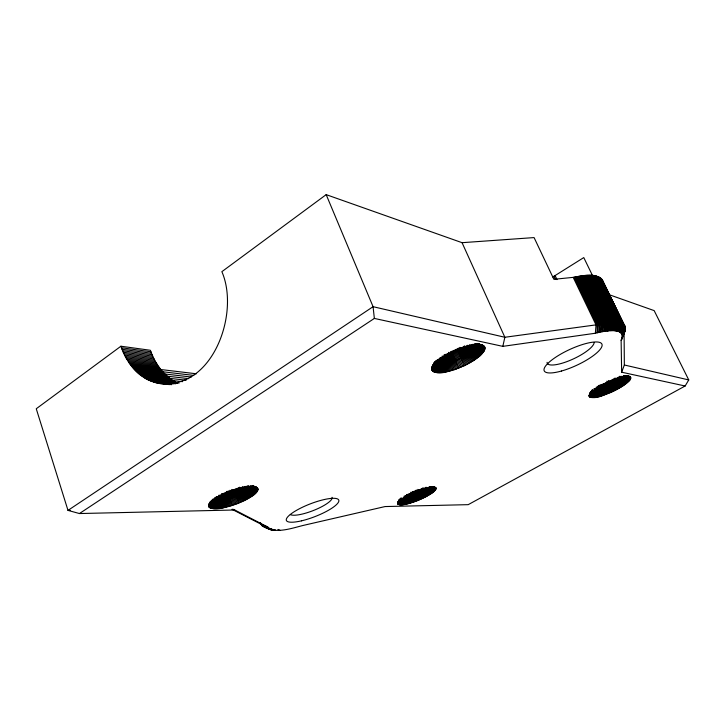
<?xml version="1.0" encoding="UTF-8"?>
<svg xmlns="http://www.w3.org/2000/svg" width="725" height="725" viewBox="0 0 725 725"><rect width="100%" height="100%" fill="white"/><g stroke="black" fill="none" stroke-linecap="round" stroke-linejoin="round"><path stroke-width="1.09" d="M630.741 378.033C625.539 372.704 615.271 379.637 609.082 381.296C602.176 385.211 592.153 388.228 589.189 396.185C595.442 400.3 604.306 394.364 610.767 392.452C615.752 390.213 620.618 387.639 625.05 384.431C628.693 381.323 635.707 376.656 624.705 375.885M398.813 500.413C394.454 507.192 405.946 504.446 408.954 503.458L409.027 497.423L407.758 494.305M600.137 396.348L600.237 389.642L598.306 385.555M210.486 501.655C203.707 510.636 219.738 509.294 224.415 507.527L224.569 499.906L222.312 493.562M433.623 363.923C426.427 373.728 440.99 373.728 446.654 371.834L446.863 363.107L443.736 355.875M609.798 294.921L654.168 310.617L688.75 379.936L685.134 385.999L621.642 372.197L621.126 340.351C627.533 325.344 601.949 331.66 595.379 333.237L502.815 346.36L374.354 318.429L79.451 513.545L67.996 510.391L36.25 408.755L120.921 346.224L150.383 350.275C155.105 363.923 164.24 376.701 177.489 383.099L148.272 379.954C134.787 373.33 125.642 360.162 120.921 346.224M624.887 331.307L621.887 338.747L625.149 330.473L625.177 326.821L602.475 280.249C595.47 271.92 582.429 275.98 573.203 277.367L553.873 279.315L534.08 237.583L462.061 242.685L326.178 194.635L221.868 271.676C241.633 317.079 207.404 402.203 148.272 379.954M408.112 503.676L408.383 497.595L407.115 494.477M435.535 361.431C441.525 367.122 451.63 361.422 458.354 359.364C464.689 355.785 475.591 352.305 476.008 343.922L484.708 346.976L484.49 350.347L480.593 355.313L474.467 360.062L465.341 365.237L455.209 369.433L446.654 371.834M599.258 396.584L599.566 389.823L598.116 386.76M223.318 507.763L223.726 500.078L221.469 493.734M445.522 372.061L445.993 363.27L442.866 356.048M583.607 275.6L606.426 322.806L604.161 331.361L604.668 323.069L581.84 275.799M407.296 503.884L407.749 497.749L406.489 494.631M598.415 396.802L598.913 389.987L597.463 386.914M595.379 333.237L596.013 324.873L573.203 277.367M585.311 275.446L608.13 322.598L605.765 331.126L606.426 322.806L618.552 322.607L622.621 323.939L624.914 326.196L621.996 334.107L624.751 325.906L621.678 333.582L624.352 325.353L621.28 333.101L623.862 324.836L620.79 332.657L623.292 324.365L600.735 278.146M444.407 372.26L445.141 363.424L442.014 356.183M222.231 507.971L222.892 500.232L221.007 494.939M224.415 507.527C233.976 505.316 243.328 501.791 251.602 496.453C254.421 494.912 261.299 489.176 255.644 486.937C239.214 485.804 221.451 492.411 209.425 503.612M586.942 275.346L609.761 322.435L607.296 330.935L608.13 322.598M597.59 396.992L598.279 390.132L596.829 387.059M406.498 504.065L407.142 497.885L406.299 495.809M443.337 372.423L444.307 363.542L441.634 357.334M408.954 503.458C416.712 501.247 424.261 498.093 431.04 493.698C433.151 492.728 438.915 487.707 433.813 486.973C420.872 488.17 406.834 493.127 397.789 502.67M221.179 508.153L222.086 500.368L220.201 495.075M588.519 275.301L611.32 322.317L608.773 330.79L609.761 322.435M596.793 397.155L597.672 390.258L596.222 387.186M405.728 504.228L406.553 498.012L405.701 495.927M442.295 372.559L443.51 363.642L440.827 357.434M590.014 275.31L612.806 322.253L610.178 330.691L611.32 322.317M220.155 508.307L221.297 500.486L219.412 495.193M596.032 397.3L597.083 390.358L596.113 388.31M591.446 275.364L614.22 322.244L611.519 330.645L612.806 322.253M404.985 504.373L405.973 498.12L405.13 496.036M441.289 372.659L442.739 363.714L440.057 357.498M604.161 331.361L605.556 322.933L582.728 275.69M592.796 275.473L615.561 322.29L612.788 330.636L614.22 322.244M219.158 508.442L220.527 500.585L218.642 495.284M595.298 397.418L596.521 390.449L595.551 388.401M605.765 331.126L607.287 322.697L584.459 275.518M404.269 504.5L405.429 498.211L404.577 496.127M440.32 372.722L441.996 363.76L439.758 358.576M594.074 275.636L616.821 322.38L613.984 330.682L615.561 322.29M607.296 330.935L608.946 322.507L586.135 275.391M594.6 397.508L595.986 390.521L595.026 388.5M218.189 508.551L219.784 500.667L218.279 496.426M595.279 275.844L617.999 322.516L615.117 330.772L616.821 322.38M403.58 504.609L404.894 498.293L404.052 496.208M439.395 372.759L441.28 363.778L439.051 358.594M608.773 330.79L610.55 322.371L587.739 275.319M593.938 397.581L595.479 390.567L594.518 388.546M596.394 276.107L619.096 322.707L616.159 330.908L617.999 322.516M208.981 507.056L212.751 499.434L214.972 500.567L219.784 500.667L232.653 497.586L244.86 491.804L248.874 488.587L250.279 486.194L257.91 489.737M502.815 346.36L504.863 337.27L462.061 242.685M610.178 330.691L612.072 322.281L589.28 275.301M217.255 508.633L219.077 500.721L217.563 496.48M402.919 504.691L404.387 498.347L411.03 496.843L419.476 493.544L426.001 489.91L429.499 486.729L435.634 489.574M438.516 372.759L440.61 363.769L438.815 359.627L447.434 354.063L459.124 348.671L470.661 345.281L479.696 344.556L482.959 345.372L484.708 346.976M597.427 276.424L620.102 322.942L617.129 331.089L619.096 322.707M611.519 330.645L613.522 322.244L590.739 275.328M593.313 397.617L594.998 390.594L594.038 388.573M598.388 276.787L621.035 323.232L618.026 331.316L620.102 322.942M612.788 330.636L614.9 322.263L592.135 275.409M216.367 508.696L218.388 500.767L216.884 496.516M402.293 504.754L404.387 498.347M437.673 372.722L439.966 363.742L438.181 359.591M592.733 397.635L594.545 390.612L601.632 389.234L611.465 385.211L619.902 380.072L623.582 376.021L630.587 378.686M599.249 277.195L621.869 323.558L618.842 331.588L621.035 323.232M613.984 330.682L616.196 322.326L593.449 275.545M436.885 372.659L439.359 363.687L437.574 359.528M401.704 504.799L403.907 498.401M600.037 277.648L622.621 323.939L619.576 331.905L621.869 323.558M592.18 397.635L594.545 390.612M615.117 330.772L617.419 322.444L594.69 275.736M215.515 508.723L217.736 500.785L216.231 496.525M616.159 330.908L618.552 322.607L595.841 275.971M623.292 324.365L620.219 332.258L622.621 323.939M591.682 397.599L594.128 390.603M436.151 372.559L438.797 363.606L437.456 360.488M401.142 504.817L403.453 498.428M617.129 331.089L619.612 322.815L596.92 276.261M214.7 508.723L217.11 500.776L215.977 497.586M591.219 397.545L593.739 390.567M618.026 331.316L620.582 323.078L597.917 276.597M435.462 372.433L438.272 363.497L436.93 360.37M400.626 504.817L403.028 498.438M618.842 331.588L621.461 323.386L598.832 276.977M590.803 397.454L593.385 390.521M213.929 508.705L216.521 500.757L215.388 497.567M619.576 331.905L622.258 323.749L599.657 277.412M434.828 372.269L437.791 363.361L436.459 360.271M400.146 504.799L402.638 498.438M590.431 397.345L592.787 390.367M620.219 332.258L622.965 324.147L600.391 277.892M620.79 332.657L623.591 324.601L601.043 278.418M601.859 279.288L625.276 327.138L622.231 334.66L625.059 326.504L621.996 334.107M213.204 508.66L215.968 500.712L214.836 497.522M434.257 372.07L437.347 363.207L436.459 361.141M399.702 504.754L402.266 498.419M590.105 397.218L592.533 390.258M621.28 333.101L624.116 325.09M601.614 278.989L625.403 327.818L622.385 335.258L625.276 327.138M589.824 397.055L592.325 390.132M621.678 333.582L624.56 325.625M399.303 504.691L401.623 498.329M591.537 392.062L592.252 390.123M433.731 371.843L436.948 363.017L436.06 360.959M625.394 329.277L622.431 336.554L625.403 327.818M212.525 508.578L215.452 500.649L214.7 498.519M589.597 396.874L592.153 389.987M622.231 334.66L625.177 326.821M621.642 372.197L624.352 364.992L624.089 333.065L624.714 331.733M433.269 371.581L436.595 362.817M398.94 504.609L401.351 498.265M589.407 396.666L591.636 390.802M622.385 335.258L625.349 327.473M590.676 392.968L591.455 390.956M622.449 335.892L625.43 328.171M211.899 508.479L214.972 500.567L214.219 498.438M589.28 396.439L591.156 391.582M398.623 504.509L401.106 498.175M590.313 393.394L591.12 391.355M622.431 336.554L625.43 328.896M432.861 371.291L436.287 362.582M589.189 396.185L590.712 392.334M622.331 337.252L625.331 329.667M589.162 395.904L590.83 391.736M624.316 332.612L621.543 339.536L624.524 332.168M625.149 330.473L622.15 337.986L625.032 330.881M589.171 395.605L590.585 392.107M398.351 504.382L400.898 498.075M589.244 395.288L590.757 391.545M211.319 508.352L214.528 500.468M432.526 370.964L436.033 362.328M589.353 394.953L590.476 392.18M621.126 340.351L625.258 330.065M398.125 504.228L400.291 499.008M432.245 370.62L435.816 362.047M432.281 366.823L436.441 360.497M210.794 508.198L214.129 500.341M397.934 504.065L400.137 498.873L399.303 500.667M432.018 370.239L435.653 361.748M434.973 363.089L435.825 361.123M397.798 503.884L399.584 499.752M431.864 369.822L435.127 362.364M397.708 503.676L399.502 499.57M210.323 508.026L213.766 500.196M434.375 363.751L435.263 361.739M398.623 501.392L399.457 499.507M431.774 369.388L435.054 362.011M397.653 503.449L399.466 499.38M397.653 503.204L399.013 500.177M431.747 368.925L434.991 361.748M397.699 502.942L398.605 500.948M209.897 507.817L213.449 500.032M431.783 368.436L434.556 362.364M431.882 367.919L434.221 362.844M432.046 367.385L434.338 362.446M209.534 507.591L213.168 499.851M209.235 507.337L212.942 499.652M212.371 500.594L213.232 498.827M208.791 506.757L212.135 500.141M208.664 506.44L211.066 501.754M208.592 506.095L211.618 500.286M208.583 505.724L211.002 501.147M208.628 505.343L210.567 501.718M208.737 504.935L210.177 502.253M208.909 504.509L210.341 501.863M435.634 362.418L438.833 359.645M552.84 276.977L583.77 257.583L592.66 275.872M685.134 385.999L468.205 504.663L385.057 506.558L302.878 525.507C289.773 528.779 272.074 535.286 260.991 524.184L231.982 509.294M606.426 322.806L596.013 324.873L504.863 337.27L373.076 306.693L67.996 510.391L70.252 510.346M79.451 513.545L234.71 509.992L267.733 527.002L270.407 529.477L262.84 526.259M155.857 382.791L171.544 384.449M157.162 383.117L171.716 384.658M159.799 383.634L169.632 384.612M149.504 380.525L175.341 383.308M150.746 381.069L175.586 383.797M152.005 381.558L173.329 383.833M153.274 382.012L171.218 383.924M154.561 382.419L171.481 384.286M145.852 378.667L175.097 381.858M147.057 379.329L176.284 382.501M175.704 382.728L179.066 383.09M142.354 376.456L171.635 379.701M143.505 377.236L182.6 381.658M144.674 377.97L173.927 381.178M268.032 527.673L266.12 527.401L271.812 529.903L266.193 527.592M140.115 374.789L169.414 378.069M169.36 378.332L186.18 380.208M141.221 375.641L170.52 378.903M166.243 376.076L188.672 378.631M137.949 372.967L167.276 376.293M139.019 373.892L168.336 377.199M164.276 373.919L191.21 377.027M135.865 371.001L165.209 374.381M136.889 371.998L166.233 375.36M162.364 371.717L193.783 375.414M133.862 368.898L163.234 372.342M134.85 369.968L164.212 373.375M131.959 366.66L161.34 370.158M132.902 367.792L162.273 371.263M130.147 364.294L159.545 367.856M131.044 365.491L160.433 369.025M160.479 369.496L196.403 373.792M129.277 363.071L158.684 366.66M127.618 360.524L157.035 364.186M128.434 361.811L157.851 365.436M126.821 359.201L156.247 362.908M126.059 357.86L155.485 361.594M124.609 355.096L154.044 358.902M125.316 356.492L154.751 360.262M123.921 353.673L153.365 357.525M123.268 352.232L152.712 356.12M122.036 349.269L151.489 353.238M122.634 350.764L152.087 354.688M121.465 347.755L150.927 351.77M624.352 364.992L688.75 379.936M265.676 527.302L264.48 526.975L271.077 529.703L266.229 527.619M627.75 375.849L629.708 376.465M628.031 375.994L630.007 376.619M627.27 375.84L630.252 376.792M479.189 344.139L481.173 344.783M478.799 343.967L482.415 345.136M478.79 344.022L482.959 345.372M627.451 376.021L630.451 377M478.165 343.913L483.43 345.626M626.581 375.894L630.596 377.218M477.793 343.931L483.847 345.916M477.512 343.994L484.191 346.242M625.666 375.767L630.696 377.471M476.787 343.958L484.481 346.595M625.702 375.994L630.75 377.743M476.144 344.239L484.871 347.384M623.663 375.767L630.696 378.35M476.225 344.574L484.962 347.819M476.252 344.928L484.998 348.281M433.441 486.674L435.48 487.463M433.623 486.828L435.68 487.626M623.473 376.293L630.442 379.039M433.767 486.992L435.834 487.807M476.234 345.299L484.971 348.761M432.834 486.765L435.942 488.007M432.888 486.955L436.006 488.224M253.596 486.103L256.559 487.309M623.328 376.583L630.233 379.411M253.088 485.958L256.931 487.535M273.588 529.603L275.391 530.338L273.66 529.495M270.76 528.788L274.403 530.274L272.636 529.44M270.715 529.06L273.479 530.183L270.751 528.933M266.12 527.401L272.609 530.057L267.036 527.555M484.871 349.269L476.171 345.698L475.265 343.641M232.788 509.204L234.71 509.992M253.487 486.23L257.248 487.789M431.864 486.729L436.024 488.46M261.489 525.108L268.132 527.873L261.335 524.891M262.314 525.915L268.83 528.607L262.078 525.725M252.771 486.076L257.502 488.061M277.92 529.413L279.913 530.247M260.991 524.184L267.733 527.002M264.861 527.093L271.077 529.703M262.559 526.087L271.812 529.903M623.138 376.882L629.989 379.8M251.992 485.931L257.701 488.351M484.717 349.803L476.062 346.106L475.147 344.049M431.846 486.946L435.997 488.713M266.573 527.483L272.609 530.057M252.119 486.194L257.837 488.668M268.522 528.045L273.479 530.183M261.671 525.326L268.44 528.253L261.861 525.525L261.1 523.441M430.75 486.729L435.915 488.985M272.455 529.422L274.403 530.274M251.231 486.049L257.919 489.003M622.911 377.199L629.69 380.199M484.49 350.347L475.899 346.532L474.984 344.475M273.479 529.486L275.391 530.338M261.082 524.429L267.897 527.456L261.199 524.664L260.438 522.571M430.65 486.955L435.798 489.275M250.297 485.904L257.946 489.366M622.657 377.526L629.345 380.625M484.209 350.918L475.691 346.967L474.322 343.895M250.207 486.502L257.81 490.136M429.345 486.973L435.426 489.892M622.358 377.861L628.956 381.06M483.865 351.507L475.428 347.42L474.068 344.348M250.098 486.819L257.665 490.553M429.155 487.227L435.172 490.227M483.466 352.105L475.129 347.891L473.751 344.783M628.53 381.513L622.032 378.205L621.062 376.184M249.935 487.155L257.447 490.979M428.928 487.499L434.873 490.571M249.735 487.499L257.185 491.423M483.004 352.731L474.775 348.362L472.945 344.23M628.049 381.975L621.669 378.568L620.7 376.538M428.665 487.771L434.529 490.925M256.858 491.885L249.491 487.853L248.72 485.732M482.478 353.356L474.386 348.852L472.555 344.719M627.524 382.447L621.271 378.93L620.301 376.909M428.375 488.061L434.148 491.296M256.478 492.357L249.21 488.215L248.439 486.103M481.907 353.999L473.951 349.35L472.12 345.218M428.058 488.351L433.722 491.677M626.962 382.927L620.845 379.302L619.395 376.275M256.043 492.837L248.874 488.587L248.113 486.475M427.705 488.65L433.26 492.067M481.273 354.652L473.47 349.858L471.187 344.692M255.562 493.326L248.512 488.976L247.352 485.804M626.364 383.416L620.392 379.683L619.422 377.662M427.324 488.958L432.762 492.456M255.019 493.834L248.095 489.366L246.944 486.194M480.593 355.313L472.945 350.365L470.67 345.209M625.72 383.924L619.902 380.072L618.443 377.036M432.218 492.864L426.907 489.275L426.055 487.191M254.43 494.341L247.651 489.756L246.5 486.593M479.85 355.984L472.383 350.882L469.655 344.692M625.05 384.431L619.386 380.462L617.936 377.435M253.795 494.867L247.162 490.163L246.011 486.992M431.647 493.281L426.472 489.593L425.611 487.517M479.071 356.655L471.785 351.407L469.057 345.218M624.334 384.939L618.842 380.852L617.392 377.834M253.107 495.392L246.636 490.571L245.104 486.348M431.04 493.698L426.001 489.91L425.149 487.834M478.237 357.334L471.15 351.933L468.423 345.743M252.373 495.918L246.074 490.979L244.552 486.756M623.591 385.455L618.271 381.25L616.821 378.233M430.396 494.115L425.512 490.236L424.66 488.17M477.358 358.023L470.48 352.459L467.299 345.245M251.602 496.453L245.485 491.387L243.953 487.173M622.82 385.972L617.673 381.658L616.205 378.595M429.726 494.55L424.995 490.571L424.143 488.496M476.434 358.703L469.773 352.984L466.601 345.771M250.778 496.987L244.86 491.804L242.947 486.538M429.019 494.976L424.46 490.897L423.183 487.789M622.014 386.498L617.057 382.057L615.099 377.97M475.473 359.382L469.039 353.519L465.867 346.305M249.926 497.522L244.198 492.221L242.295 486.955M428.294 495.411L423.898 491.233L422.621 488.124M621.18 387.014L616.413 382.465L614.465 378.377M474.467 360.062L468.268 354.036L464.643 345.798M249.028 498.066L243.509 492.638L241.606 487.363M427.532 495.837L423.318 491.568L422.041 488.46M620.319 387.54L615.761 382.863L613.803 378.776M473.425 360.733L467.471 354.561L463.846 346.323M248.095 498.601L242.793 493.045L240.89 487.78M426.753 496.272L422.711 491.903L421.433 488.795M619.431 388.056L615.081 383.262L613.132 379.184M472.356 361.403L466.646 355.078L463.03 346.849M247.125 499.135L242.05 493.462L239.767 487.146M425.947 496.707L422.095 492.239L420.817 489.13M618.525 388.573L614.383 383.661L612.435 379.583M471.25 362.074L465.794 355.594L462.188 347.366M246.128 499.661L241.28 493.87L239.005 487.553M425.113 497.132L421.461 492.565L420.183 489.457M470.117 362.727L464.924 356.102L461.317 347.873M617.6 389.08L613.676 384.06L611.728 379.972M245.095 500.187L240.492 494.278L238.217 487.952M424.27 497.558L420.808 492.891L419.539 489.792M468.957 363.37L464.036 356.6L459.976 347.338M244.044 500.703L239.676 494.677L237.374 488.278M616.658 389.588L612.951 384.449L611.003 380.371M423.409 497.984L418.878 490.118M467.77 364.004L463.121 357.09L459.07 347.828M242.966 501.211L238.851 495.066L236.549 488.677M615.706 390.086L610.269 380.752M422.53 498.401L417.772 489.402M466.565 364.63L462.197 357.57L458.146 348.317M241.86 501.718L237.999 495.456L235.697 489.058M614.737 390.585L609.526 381.132M421.642 498.809L417.518 490.752M465.341 365.237L461.254 358.041L457.203 348.779M240.736 502.207L237.138 495.837L234.837 489.438M613.749 391.065L608.284 380.489M420.736 499.217L416.395 490.028M464.1 365.826L456.252 349.242M239.594 502.697L236.259 496.208L233.958 489.81M612.761 391.536L608.012 381.876M601.342 278.699L624.941 327.156M580.933 275.926L603.762 323.223L602.511 331.642L602.838 323.386L580.009 276.062M579.076 276.207L601.904 323.558L600.798 331.978L600.962 323.749L578.133 276.37M577.173 276.542L599.992 323.948L599.04 332.349L599.022 324.166L576.194 276.733M575.206 276.932L598.034 324.392L597.228 332.766L597.028 324.628L574.209 277.14M606.762 381.214L611.764 391.998M606.481 382.573L610.767 392.452M555.096 275.582L557.008 279.614M605.71 382.918L609.761 392.887M604.94 383.235L608.755 393.312M553.972 276.279L555.404 279.306M604.17 383.552L606.1 387.63L607.758 393.72M603.399 383.851L605.339 387.938L606.762 394.119M602.647 384.141L604.577 388.219L605.774 394.491M601.895 384.413L603.825 388.5L604.804 394.853M601.152 384.676L603.082 388.763L603.834 395.188M600.418 384.921L602.348 389.008L602.883 395.506M599.702 385.147L601.632 389.234L601.949 395.814M419.82 499.616L415.697 490.336M602.475 280.249L603.155 283.257M598.995 385.365L600.925 389.443L601.034 396.086M462.84 366.397L455.291 349.686M238.443 503.159L233.069 490.173M454.321 350.112L461.58 366.959M453.343 350.528L460.312 367.493M452.364 350.918L459.034 368.01M451.376 351.299L455.409 360.561L457.756 368.508M450.397 351.661L454.43 360.923L456.478 368.98M449.872 353.039L453.451 361.277L455.209 369.433M448.449 352.332L452.472 361.594L453.941 369.859M447.932 353.664L451.503 361.902L452.69 370.257M446.972 353.945L450.551 362.192L451.439 370.629M446.029 354.208L449.609 362.455L450.216 370.973M445.096 354.443L448.675 362.69L449.011 371.291M444.189 354.652L447.76 362.908L447.823 371.581M418.905 499.996L415.416 491.668M326.178 194.635L373.076 306.693L374.354 318.429M237.274 503.621L231.792 489.457M414.283 490.925L417.981 500.377M413.993 492.239L417.056 500.748M412.86 491.478L416.132 501.102M412.144 491.74L415.208 501.446M411.863 493.036L414.283 501.782M410.731 492.239L412.425 496.389L413.368 502.099M410.459 493.507L411.728 496.616L412.462 502.398M409.77 493.725L411.03 496.843L411.564 502.688M409.09 493.933L410.35 497.042L410.676 502.96M408.42 494.124L409.679 497.241L409.806 503.213M236.105 504.065L231.275 490.861M230.015 490.209L234.918 504.491M229.481 491.577L233.731 504.908M228.185 490.825L232.544 505.298M227.65 492.166L229.916 498.501L231.357 505.678M226.363 491.387L229 498.773L230.178 506.041M225.837 492.701L228.094 499.036L229 506.376M224.94 492.937L227.197 499.271L227.831 506.693M224.052 493.163L226.309 499.498L226.68 506.993M223.173 493.372L225.439 499.715L225.538 507.273M594.147 342.708A25.756 7.105 -25 0 1 570.231 360.307A25.756 7.105 -25 0 1 547.076 362.355M332.032 497.323A22.765 5.583 -21.1 0 1 314.84 509.929A22.765 5.583 -21.1 0 1 290.344 514.578M301.482 520.84A28.094 6.779 -21.2 0 0 338.783 500.159A28.094 6.779 -21.2 0 0 297.449 509.811A28.094 6.779 -21.2 0 0 301.482 520.84M561.458 371.028A31.8 8.637 -24.9 0 0 601.931 344.157A31.8 8.637 -24.9 0 0 555.758 357.189A31.8 8.637 -24.9 0 0 561.458 371.028"/></g></svg>
